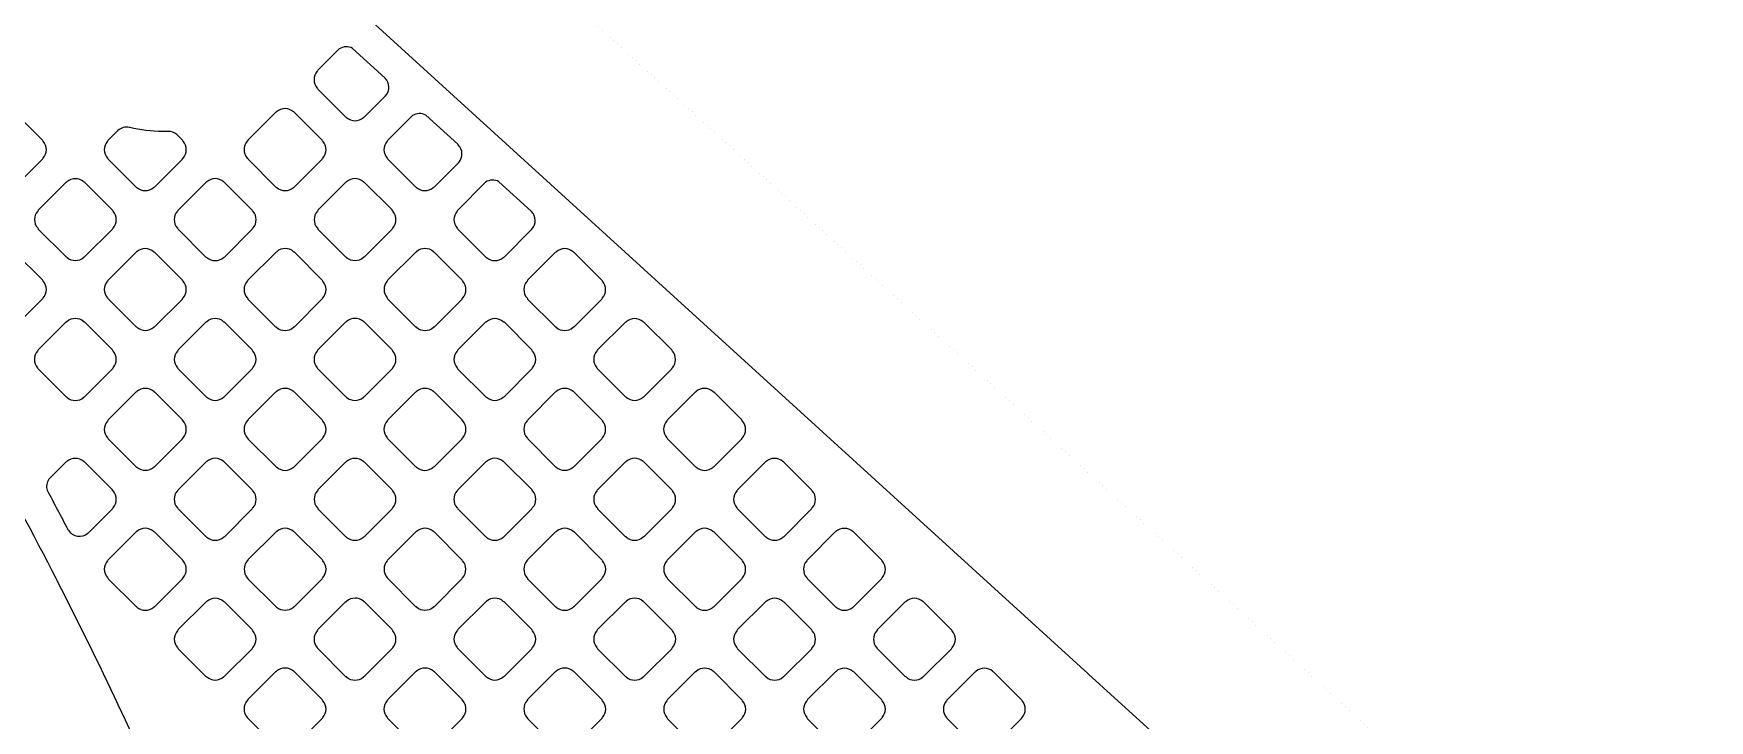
# Model space of a CAD drawing. Header units: millimetres. Extents: x 3440 to 3572, y 2 to 96.
# Drawn here: x 3537.651 to 3540.233, y 57.478 to 58.536 of the extents above; entities that cross this region are included whole.
import ezdxf

# ---------------------------------------------------------------- set-up
doc = ezdxf.new("R2010")
doc.units = ezdxf.units.MM
doc.header["$LTSCALE"] = 23.1
doc.layers.add('gbr-dxf', color=7, linetype='CONTINUOUS')
doc.layers.add('gbr-outline-dxf', color=2, linetype='CONTINUOUS')

msp = doc.modelspace()

# ---------------------------------------------------------------- linework, layer by layer
at = {"layer": 'gbr-dxf', "linetype": 'Continuous'}
for points in [[(3536.1125, 59.5488, -0.195845), (3538.2974, 54.1886, -0.014149), (3538.2975, 54.1867), (3538.2975, 52.5046, -0.025288), (3538.2974, 52.5008, 0.157439), (3538.7057, 51.2409, 0.219385), (3538.8912, 51.1554, -0.014355), (3538.8932, 51.1553, -0.010806), (3538.9018, 51.1555, -0.414223), (3539.105, 50.9523, -0.414223), (3538.9018, 50.7491, -0.414223), (3538.6986, 50.9523, -0.043561), (3538.7016, 50.9874, -0.012185), (3538.7019, 50.989, 0.044234), (3538.7059, 51.0319, -0.010298), (3538.7059, 51.0331, 0.140494), (3538.6688, 51.1624, -0.004442), (3538.6456, 51.1939), (3538.6454, 51.1941, -0.158008), (3538.2212, 52.5031, -0.014071), (3538.2213, 52.505), (3538.2213, 54.1847, -0.014135), (3538.2212, 54.1867, 0.196009), (3536.0561, 59.4976, -0.019381)], [(3535.8692, 59.4082, -0.122231), (3537.758, 56.2724, -0.016533), (3537.7594, 56.2678, -0.065936), (3537.9944, 54.4986, -0.007748), (3537.9945, 54.4966), (3537.9945, 49.5441, -0.009724), (3537.9944, 49.5414, 0.160485), (3538.2132, 48.8825, 0.174527), (3538.416, 48.792, -0.014827), (3538.4203, 48.7915, -0.386382), (3538.604, 48.5892, -0.414223), (3538.4008, 48.386, -0.395614), (3538.198, 48.5763, 0.115459), (3538.1502, 48.7177, -0.01735), (3538.0952, 48.7857), (3538.0951, 48.786, -0.1621), (3537.842, 49.542, -0.007849), (3537.842, 49.544, -0.011836), (3537.8421, 49.5474), (3537.8421, 54.4946, -0.007677), (3537.842, 54.4966, 0.065927), (3537.6128, 56.2259, 0.12221), (3535.7631, 59.2987, -0.008815)], [(3538.1486, 58.5762), (3539.2753, 57.5501, -0.024318), (3539.277, 57.5485), (3539.5007, 57.3449, -0.03047), (3539.5029, 57.3429), (3540.5061, 56.4292, -0.023884), (3540.5079, 56.4277), (3541.2686, 55.7348, -0.015661), (3541.2696, 55.7339, -0.092405), (3541.3291, 55.6544, -0.015542), (3541.3297, 55.6531, -0.11296), (3541.3569, 55.5352, -0.013611), (3541.3569, 55.534), (3541.3569, 55.3885)], [(3538.3291, 55.7605, 0.013535), (3538.2583, 56.1175), (3538.2582, 56.1182, 0.007848), (3538.2083, 56.3231, -0.035856), (3538.2074, 56.3265, 0.038573), (3537.8697, 57.3062, -0.031591), (3537.8684, 57.3091, 0.015741), (3537.6878, 57.6918, -0.038409), (3537.686, 57.6952, 0.017473), (3537.4575, 58.1058, -0.034563)]]:
    msp.add_lwpolyline(points, format="xyb", dxfattribs=at)
for points in [[(3538.0878, 58.4779, 0.379116), (3538.0878, 58.452, -0.092052), (3538.0888, 58.4504), (3538.1316, 58.4075, -0.08752), (3538.1331, 58.4066, 0.378867), (3538.159, 58.4066, -0.09601), (3538.1607, 58.4076), (3538.1926, 58.4396, -0.047284), (3538.1932, 58.4403, 0.392162), (3538.1925, 58.4674, -0.04677), (3538.1919, 58.468), (3538.1424, 58.5132, 0.269787), (3538.1217, 58.5125), (3538.0888, 58.4795, -0.095895)], [(3537.5491, 58.3442, -0.087784), (3537.55, 58.3427), (3537.5927, 58.3, -0.100151), (3537.5944, 58.299, 0.379308), (3537.6203, 58.299, -0.09601), (3537.622, 58.3), (3537.6645, 58.3425, -0.096227), (3537.6655, 58.3441, 0.378952), (3537.6655, 58.3701, -0.092052), (3537.6646, 58.3716), (3537.6218, 58.4144, -0.096527), (3537.6202, 58.4154, 0.37947), (3537.5942, 58.4153, -0.096458), (3537.5926, 58.4144), (3537.55, 58.3718, -0.096627), (3537.5491, 58.3702, 0.379731)], [(3537.9801, 58.3443, -0.104392), (3537.9812, 58.3425), (3538.0237, 58.3, -0.10046), (3538.0254, 58.299, 0.37981), (3538.0513, 58.299, -0.096625), (3538.053, 58.2999), (3538.0955, 58.3424, -0.096111), (3538.0965, 58.3441, 0.37981), (3538.0965, 58.37, -0.108195), (3538.0954, 58.3719), (3538.0529, 58.4144, -0.096857), (3538.0513, 58.4154, 0.379731), (3538.0253, 58.4154, -0.096458), (3538.0237, 58.4144), (3537.9811, 58.3719, -0.096627), (3537.9801, 58.3702, 0.379731)], [(3538.1956, 58.3701, 0.379347), (3538.1957, 58.3441, -0.092348), (3538.1966, 58.3426), (3538.2393, 58.2999, -0.088202), (3538.2408, 58.299, 0.379423), (3538.2667, 58.2989, -0.095506), (3538.2684, 58.2999), (3538.3054, 58.3369, -0.046251), (3538.3059, 58.3376, 0.39222), (3538.3052, 58.3647, -0.046294), (3538.3047, 58.3654), (3538.2552, 58.4104, 0.26968), (3538.2346, 58.4097), (3538.1966, 58.3717, -0.095895)], [(3537.7646, 58.3701, 0.379116), (3537.7646, 58.3442, -0.104473), (3537.7657, 58.3424), (3537.8081, 58.3, -0.100215), (3537.8098, 58.299, 0.379201), (3537.8357, 58.299, -0.095956), (3537.8374, 58.3), (3537.88, 58.3426, -0.096332), (3537.881, 58.3443, 0.379423), (3537.881, 58.3702, -0.087284), (3537.8801, 58.3717), (3537.8715, 58.3803, 0.182555), (3537.8582, 58.3852, -0.035832), (3537.858, 58.3852, -0.010824), (3537.8494, 58.3851, -0.063011), (3537.7988, 58.3914, -0.051777), (3537.7984, 58.3915, 0.245606), (3537.7805, 58.3866), (3537.7805, 58.3866), (3537.7656, 58.3718, -0.096206)], [(3537.657, 58.2365, -0.10047), (3537.658, 58.2347), (3537.7004, 58.1923, -0.096332), (3537.7021, 58.1913, 0.379451), (3537.728, 58.1913, -0.096117), (3537.7297, 58.1923), (3537.7722, 58.2348, -0.095796), (3537.7732, 58.2364, 0.378779), (3537.7732, 58.2624, -0.09601), (3537.7722, 58.264), (3537.7297, 58.3065, -0.100093), (3537.728, 58.3075, 0.37947), (3537.702, 58.3075, -0.096723), (3537.7004, 58.3065), (3537.6579, 58.2641, -0.096627), (3537.657, 58.2624, 0.379731)], [(3537.8723, 58.2364, -0.10047), (3537.8733, 58.2347), (3537.9159, 58.1921, -0.096111), (3537.9176, 58.1911, 0.37981), (3537.9435, 58.1911, -0.095956), (3537.9452, 58.1921), (3537.9878, 58.2347, -0.096111), (3537.9888, 58.2364, 0.37981), (3537.9888, 58.2624, -0.096608), (3537.9878, 58.264), (3537.945, 58.3068, -0.083651), (3537.9436, 58.3077, 0.379731), (3537.9176, 58.3077, -0.096458), (3537.916, 58.3067), (3537.8733, 58.2641, -0.096627), (3537.8723, 58.2624, 0.379731)], [(3538.088, 58.2364, -0.103999), (3538.089, 58.2347), (3538.1314, 58.1922, -0.099849), (3538.1331, 58.1912, 0.37889), (3538.159, 58.1913, -0.096117), (3538.1607, 58.1922), (3538.2032, 58.2348, -0.095895), (3538.2042, 58.2364, 0.379201), (3538.2042, 58.2624, -0.108153), (3538.2031, 58.2642), (3538.1607, 58.3066, -0.096111), (3538.1591, 58.3076, 0.379731), (3538.1331, 58.3076, -0.096458), (3538.1315, 58.3066), (3538.0889, 58.2641, -0.096627), (3538.088, 58.2624, 0.3795)], [(3538.3034, 58.2364, -0.092348), (3538.3043, 58.2349), (3538.3471, 58.1921, -0.088202), (3538.3486, 58.1911, 0.379423), (3538.3745, 58.1911, -0.095506), (3538.3762, 58.1921), (3538.4182, 58.2341, -0.046737), (3538.4188, 58.2349, 0.392274), (3538.4181, 58.2619, -0.045951), (3538.4175, 58.2626), (3538.3679, 58.3078, 0.269715), (3538.3473, 58.3071), (3538.3043, 58.2641, -0.096627), (3538.3034, 58.2624, 0.379731)], [(3537.5491, 58.1286, -0.083328), (3537.5499, 58.1272), (3537.5926, 58.0845, -0.096332), (3537.5943, 58.0835, 0.37981), (3537.6202, 58.0835, -0.096625), (3537.6219, 58.0845), (3537.6645, 58.1271, -0.096111), (3537.6655, 58.1287, 0.37981), (3537.6655, 58.1547, -0.096458), (3537.6645, 58.1564), (3537.622, 58.1988, -0.100499), (3537.6203, 58.1998, 0.379731), (3537.5943, 58.1998, -0.096458), (3537.5927, 58.1988), (3537.55, 58.1562, -0.096627), (3537.5491, 58.1545, 0.379731)], [(3537.7646, 58.1287, -0.087784), (3537.7655, 58.1272), (3537.8082, 58.0845, -0.100476), (3537.8099, 58.0835, 0.37981), (3537.8359, 58.0835, -0.096625), (3537.8375, 58.0845), (3537.88, 58.127, -0.096111), (3537.881, 58.1286, 0.37981), (3537.881, 58.1546, -0.09253), (3537.88, 58.1561), (3537.8374, 58.1988, -0.096423), (3537.8357, 58.1998, 0.379731), (3537.8097, 58.1998, -0.096458), (3537.8081, 58.1988), (3537.7656, 58.1563, -0.096627), (3537.7646, 58.1547, 0.379731)], [(3537.9801, 58.1286, -0.100399), (3537.9811, 58.1269), (3538.0236, 58.0844, -0.096627), (3538.0253, 58.0834, 0.379308), (3538.0512, 58.0834, -0.095866), (3538.0528, 58.0844), (3538.0955, 58.1271, -0.096227), (3538.0965, 58.1287, 0.378952), (3538.0965, 58.1546, -0.095968), (3538.0955, 58.1563), (3538.0528, 58.199, -0.083772), (3538.0514, 58.1999, 0.37947), (3538.0254, 58.1999, -0.096458), (3538.0238, 58.1989), (3537.9811, 58.1562, -0.096857), (3537.9801, 58.1546, 0.379731)], [(3538.1956, 58.1288, -0.103999), (3538.1967, 58.127), (3538.2392, 58.0844, -0.099849), (3538.2409, 58.0834, 0.37889), (3538.2669, 58.0834, -0.096117), (3538.2685, 58.0844), (3538.311, 58.1269, -0.095895), (3538.312, 58.1286, 0.379201), (3538.312, 58.1545, -0.108153), (3538.3109, 58.1564), (3538.2684, 58.1989, -0.096111), (3538.2668, 58.1999, 0.379731), (3538.2408, 58.1999, -0.096458), (3538.2392, 58.1989), (3538.1966, 58.1564, -0.096627), (3538.1957, 58.1547, 0.3795)], [(3538.4112, 58.1546, 0.379347), (3538.4112, 58.1286, -0.092139), (3538.4121, 58.127), (3538.4548, 58.0844, -0.087638), (3538.4563, 58.0834, 0.379451), (3538.4822, 58.0834, -0.096117), (3538.4839, 58.0844), (3538.5264, 58.1269, -0.095895), (3538.5274, 58.1286, 0.378647), (3538.5274, 58.1545, -0.100093), (3538.5264, 58.1562), (3538.4838, 58.1989, -0.087303), (3538.4823, 58.1998, 0.378338), (3538.4564, 58.1998, -0.096025), (3538.4547, 58.1988), (3538.4121, 58.1562, -0.095895)], [(3537.6568, 58.0469, 0.379249), (3537.6568, 58.0209, -0.096475), (3537.6578, 58.0193), (3537.7005, 57.9766, -0.092289), (3537.7021, 57.9756, 0.37981), (3537.728, 57.9756, -0.096625), (3537.7297, 57.9766), (3537.7723, 58.0192, -0.096111), (3537.7733, 58.0209, 0.379451), (3537.7733, 58.0468, -0.100402), (3537.7723, 58.0486), (3537.7298, 58.0911, -0.104101), (3537.728, 58.0921, 0.378939), (3537.702, 58.0921, -0.096614), (3537.7004, 58.0911), (3537.6578, 58.0485, -0.096195)], [(3537.8724, 58.0209, -0.096625), (3537.8734, 58.0193), (3537.916, 57.9767, -0.092233), (3537.9176, 57.9757, 0.379308), (3537.9435, 57.9757, -0.09601), (3537.9451, 57.9767), (3537.9877, 58.0192, -0.096227), (3537.9887, 58.0209, 0.378952), (3537.9887, 58.0468, -0.100076), (3537.9877, 58.0485), (3537.9451, 58.0911, -0.088435), (3537.9436, 58.0921, 0.37947), (3537.9176, 58.092, -0.096458), (3537.916, 58.0911), (3537.8734, 58.0485, -0.096627), (3537.8724, 58.0469, 0.379731)], [(3538.0878, 58.0209, -0.100082), (3538.0888, 58.0192), (3538.1315, 57.9766, -0.096227), (3538.1331, 57.9756, 0.379201), (3538.159, 57.9756, -0.095956), (3538.1607, 57.9766), (3538.2033, 58.0192, -0.096111), (3538.2043, 58.0209, 0.379308), (3538.2043, 58.0468, -0.096507), (3538.2033, 58.0485), (3538.1605, 58.0913, -0.083772), (3538.1591, 58.0922, 0.37947), (3538.1331, 58.0922, -0.096458), (3538.1315, 58.0912), (3538.0888, 58.0485, -0.096627), (3538.0878, 58.0469, 0.3795)], [(3538.3035, 58.0209, -0.104473), (3538.3045, 58.0191), (3538.3469, 57.9767, -0.100073), (3538.3486, 57.9757, 0.378747), (3538.3745, 57.9757, -0.09601), (3538.3762, 57.9767), (3538.4187, 58.0192, -0.096227), (3538.4197, 58.0209, 0.379422), (3538.4197, 58.0468, -0.108195), (3538.4186, 58.0487), (3538.3763, 58.0911, -0.096423), (3538.3746, 58.092, 0.379731), (3538.3486, 58.092, -0.096458), (3538.347, 58.0911), (3538.3045, 58.0485, -0.096423), (3538.3035, 58.0469, 0.3795)], [(3538.5189, 58.0469, 0.379778), (3538.5189, 58.0209, -0.096625), (3538.5199, 58.0193), (3538.5625, 57.9767, -0.092233), (3538.564, 57.9758, 0.379742), (3538.59, 57.9758, -0.095956), (3538.5916, 57.9767), (3538.6341, 58.0193, -0.095916), (3538.6351, 58.0209, 0.379054), (3538.6351, 58.0468, -0.096528), (3538.6342, 58.0485), (3538.5916, 58.091, -0.099605), (3538.5899, 58.092, 0.378853), (3538.564, 58.092, -0.096614), (3538.5623, 58.091), (3538.5199, 58.0486, -0.096558)], [(3537.7646, 57.913, -0.083317), (3537.7655, 57.9116), (3537.8081, 57.869, -0.096111), (3537.8098, 57.868, 0.37981), (3537.8358, 57.868, -0.095956), (3537.8374, 57.869), (3537.88, 57.9116, -0.096332), (3537.881, 57.9132, 0.37981), (3537.881, 57.9392, -0.096625), (3537.88, 57.9408), (3537.8376, 57.9833, -0.100151), (3537.8358, 57.9843, 0.379731), (3537.8099, 57.9843, -0.096458), (3537.8082, 57.9833), (3537.7656, 57.9407, -0.096627), (3537.7646, 57.939, 0.379731)], [(3537.9801, 57.9132, -0.096625), (3537.9811, 57.9116), (3538.0238, 57.8689, -0.092233), (3538.0254, 57.8679, 0.379308), (3538.0513, 57.8679, -0.09601), (3538.053, 57.8689), (3538.0955, 57.9114, -0.096227), (3538.0965, 57.9131, 0.378952), (3538.0965, 57.939, -0.100076), (3538.0955, 57.9407), (3538.0527, 57.9834, -0.088435), (3538.0513, 57.9844, 0.37947), (3538.0253, 57.9844, -0.096458), (3538.0237, 57.9834), (3537.9811, 57.9408, -0.096627), (3537.9801, 57.9392, 0.379731)], [(3538.1956, 57.9131, -0.100588), (3538.1966, 57.9114), (3538.2392, 57.8689, -0.096539), (3538.2408, 57.8679, 0.379201), (3538.2667, 57.8679, -0.095956), (3538.2684, 57.8689), (3538.311, 57.9115, -0.096332), (3538.312, 57.9132, 0.379308), (3538.312, 57.9391, -0.095968), (3538.311, 57.9408), (3538.2683, 57.9835, -0.083374), (3538.2669, 57.9844, 0.37947), (3538.241, 57.9844, -0.096625), (3538.2393, 57.9834), (3538.1966, 57.9407, -0.096111), (3538.1957, 57.9391, 0.3795)], [(3538.4112, 57.9132, -0.104392), (3538.4122, 57.9114), (3538.4546, 57.869, -0.100151), (3538.4563, 57.868, 0.379742), (3538.4823, 57.868, -0.095956), (3538.4839, 57.869), (3538.5264, 57.9115, -0.095916), (3538.5274, 57.9131, 0.379644), (3538.5274, 57.9391, -0.108952), (3538.5263, 57.941), (3538.484, 57.9834, -0.096857), (3538.4823, 57.9844, 0.379731), (3538.4563, 57.9844, -0.096458), (3538.4547, 57.9834), (3538.4122, 57.9408, -0.096627), (3538.4112, 57.9392, 0.379731)], [(3538.6266, 57.9392, 0.379298), (3538.6266, 57.9132, -0.096458), (3538.6276, 57.9116), (3538.6703, 57.8689, -0.092072), (3538.6718, 57.868, 0.379451), (3538.6978, 57.8679, -0.096117), (3538.6994, 57.8689), (3538.742, 57.9115, -0.095895), (3538.743, 57.9131, 0.378647), (3538.743, 57.939, -0.095883), (3538.742, 57.9407), (3538.6993, 57.9833, -0.099645), (3538.6976, 57.9843, 0.378441), (3538.6717, 57.9843, -0.095862), (3538.6701, 57.9833), (3538.6276, 57.9408, -0.096527)], [(3537.6716, 57.8322, -0.002547), (3537.7035, 57.7721, -0.048459), (3537.7043, 57.7709, 0.469398), (3537.7344, 57.7663, -0.051978), (3537.7356, 57.7672), (3537.7722, 57.8038, -0.095602), (3537.7732, 57.8054, 0.379299), (3537.7731, 57.8313, -0.104392), (3537.7721, 57.8331), (3537.7299, 57.8754, -0.107961), (3537.728, 57.8765, 0.3795), (3537.702, 57.8765, -0.096475), (3537.7004, 57.8755), (3537.6741, 57.8492, 0.220506)], [(3537.8723, 57.8054, -0.092348), (3537.8733, 57.8038), (3537.9161, 57.761, -0.088202), (3537.9176, 57.7601, 0.37981), (3537.9435, 57.7601, -0.095956), (3537.9452, 57.7611), (3537.9878, 57.8037, -0.096332), (3537.9888, 57.8053, 0.37981), (3537.9888, 57.8313, -0.104392), (3537.9877, 57.8331), (3537.9451, 57.8757, -0.092233), (3537.9436, 57.8767, 0.379731), (3537.9176, 57.8767, -0.096458), (3537.916, 57.8757), (3537.8733, 57.833, -0.096627), (3537.8723, 57.8314, 0.379731)], [(3538.088, 57.8054, -0.096625), (3538.0889, 57.8038), (3538.1315, 57.7612, -0.092072), (3538.1331, 57.7602, 0.379451), (3538.159, 57.7602, -0.096117), (3538.1607, 57.7612), (3538.2032, 57.8037, -0.095796), (3538.2042, 57.8054, 0.378779), (3538.2042, 57.8313, -0.099971), (3538.2032, 57.833), (3538.1606, 57.8756, -0.087865), (3538.1591, 57.8765, 0.37947), (3538.1331, 57.8765, -0.096475), (3538.1315, 57.8756), (3538.0889, 57.833, -0.096627), (3538.088, 57.8314, 0.379731)], [(3538.3033, 57.8054, -0.096625), (3538.3043, 57.8037), (3538.3469, 57.7611, -0.092233), (3538.3485, 57.7602, 0.379742), (3538.3745, 57.7602, -0.095956), (3538.3761, 57.7611), (3538.4188, 57.8039, -0.095916), (3538.4198, 57.8055, 0.379644), (3538.4198, 57.8315, -0.084073), (3538.4189, 57.8329), (3538.3761, 57.8757, -0.088202), (3538.3746, 57.8766, 0.379731), (3538.3486, 57.8766, -0.096458), (3538.347, 57.8757), (3538.3043, 57.833, -0.096627), (3538.3033, 57.8313, 0.379731)], [(3538.5189, 57.8315, 0.378741), (3538.5189, 57.8055, -0.107677), (3538.52, 57.8037), (3538.5624, 57.7613, -0.103973), (3538.5642, 57.7602, 0.379422), (3538.5901, 57.7603, -0.096625), (3538.5918, 57.7612), (3538.6342, 57.8037, -0.096111), (3538.6352, 57.8054, 0.37981), (3538.6352, 57.8313, -0.104293), (3538.6342, 57.8331), (3538.5918, 57.8755, -0.108174), (3538.59, 57.8766, 0.379463), (3538.564, 57.8766, -0.096475), (3538.5624, 57.8756), (3538.5199, 57.8331, -0.096504)], [(3538.7344, 57.8054, -0.092162), (3538.7353, 57.8039), (3538.7782, 57.761, -0.08752), (3538.7797, 57.7601, 0.37889), (3538.8056, 57.7601, -0.096117), (3538.8072, 57.7611), (3538.8498, 57.8036, -0.095895), (3538.8508, 57.8053, 0.378647), (3538.8508, 57.8312, -0.100093), (3538.8498, 57.8329), (3538.807, 57.8757, -0.087396), (3538.8055, 57.8766, 0.378853), (3538.7796, 57.8766, -0.096614), (3538.7779, 57.8756), (3538.7354, 57.833, -0.096212), (3538.7344, 57.8314, 0.379456)], [(3537.7646, 57.6977, -0.096117), (3537.7655, 57.696), (3537.8081, 57.6535, -0.107634), (3537.8099, 57.6524, 0.37889), (3537.8359, 57.6524, -0.096117), (3537.8375, 57.6534), (3537.88, 57.696, -0.095895), (3537.881, 57.6976, 0.379201), (3537.881, 57.7235, -0.10047), (3537.88, 57.7253), (3537.8375, 57.7678, -0.10399), (3537.8357, 57.7688, 0.379731), (3537.8097, 57.7688, -0.096458), (3537.8081, 57.7678), (3537.7656, 57.7253, -0.096627), (3537.7646, 57.7236, 0.3795)], [(3537.9801, 57.6976, -0.092052), (3537.9811, 57.696), (3538.0238, 57.6533, -0.087639), (3538.0253, 57.6524, 0.378952), (3538.0512, 57.6524, -0.095866), (3538.0528, 57.6534), (3538.0955, 57.696, -0.096227), (3538.0965, 57.6977, 0.379422), (3538.0965, 57.7236, -0.10451), (3538.0954, 57.7254), (3538.053, 57.7679, -0.092233), (3538.0514, 57.7688, 0.379731), (3538.0254, 57.7688, -0.096458), (3538.0238, 57.7679), (3537.9811, 57.7252, -0.096627), (3537.9801, 57.7235, 0.379357)], [(3538.1957, 57.6977, -0.096625), (3538.1966, 57.6961), (3538.2393, 57.6534, -0.092233), (3538.2408, 57.6525, 0.379742), (3538.2668, 57.6525, -0.095956), (3538.2685, 57.6534), (3538.3109, 57.696, -0.095916), (3538.3119, 57.6976, 0.379644), (3538.3119, 57.7236, -0.100902), (3538.3109, 57.7253), (3538.2683, 57.7679, -0.088202), (3538.2668, 57.7688, 0.379731), (3538.2408, 57.7688, -0.096458), (3538.2392, 57.7679), (3538.1966, 57.7253, -0.096627), (3538.1957, 57.7237, 0.379731)], [(3538.4111, 57.7236, 0.379692), (3538.4111, 57.6977, -0.100828), (3538.4121, 57.6959), (3538.4546, 57.6534, -0.096627), (3538.4563, 57.6524, 0.37981), (3538.4823, 57.6524, -0.096625), (3538.4839, 57.6534), (3538.5265, 57.696, -0.096111), (3538.5275, 57.6977, 0.37981), (3538.5275, 57.7236, -0.096458), (3538.5265, 57.7253), (3538.4838, 57.768, -0.083651), (3538.4824, 57.7689, 0.379802), (3538.4564, 57.7689, -0.096458), (3538.4547, 57.7679), (3538.4121, 57.7253, -0.096857)], [(3538.6267, 57.6977, -0.108153), (3538.6278, 57.6959), (3538.6702, 57.6535, -0.10399), (3538.672, 57.6524, 0.379308), (3538.6979, 57.6524, -0.09601), (3538.6995, 57.6534), (3538.7421, 57.6959, -0.096227), (3538.7431, 57.6976, 0.378952), (3538.7431, 57.7235, -0.103956), (3538.742, 57.7253), (3538.6996, 57.7677, -0.108196), (3538.6977, 57.7688, 0.37947), (3538.6718, 57.7688, -0.096458), (3538.6701, 57.7678), (3538.6277, 57.7253, -0.096627), (3538.6267, 57.7237, 0.379731)], [(3538.8422, 57.6976, -0.096117), (3538.8432, 57.696), (3538.8859, 57.6532, -0.091578), (3538.8875, 57.6523, 0.378664), (3538.9134, 57.6523, -0.09601), (3538.915, 57.6533), (3538.9576, 57.6958, -0.096128), (3538.9586, 57.6975, 0.378978), (3538.9586, 57.7234, -0.095487), (3538.9576, 57.725), (3538.915, 57.7677, -0.099645), (3538.9133, 57.7687, 0.378889), (3538.8873, 57.7687, -0.096614), (3538.8857, 57.7677), (3538.8432, 57.7252, -0.096212), (3538.8422, 57.7236, 0.379456)], [(3537.8724, 57.5899, -0.104473), (3537.8735, 57.5881), (3537.9159, 57.5457, -0.100073), (3537.9176, 57.5447, 0.378747), (3537.9435, 57.5447, -0.09601), (3537.9451, 57.5457), (3537.9877, 57.5882, -0.096227), (3537.9887, 57.5898, 0.379422), (3537.9886, 57.6158, -0.108195), (3537.9876, 57.6177), (3537.9452, 57.66, -0.096423), (3537.9436, 57.661, 0.379731), (3537.9176, 57.661, -0.096458), (3537.916, 57.66), (3537.8734, 57.6175, -0.096857), (3537.8724, 57.6158, 0.3795)], [(3538.0878, 57.5899, -0.092348), (3538.0888, 57.5883), (3538.1316, 57.5455, -0.088202), (3538.133, 57.5446, 0.379415), (3538.159, 57.5446, -0.095612), (3538.1606, 57.5456), (3538.2033, 57.5883, -0.095759), (3538.2043, 57.5899, 0.378693), (3538.2043, 57.6158, -0.103956), (3538.2032, 57.6176), (3538.1606, 57.6602, -0.092398), (3538.1591, 57.6612, 0.37947), (3538.1331, 57.6611, -0.096723), (3538.1315, 57.6602), (3538.0888, 57.6175, -0.096627), (3538.0878, 57.6158, 0.379731)], [(3538.3034, 57.6159, 0.379692), (3538.3034, 57.5899, -0.096458), (3538.3044, 57.5883), (3538.347, 57.5457, -0.092072), (3538.3486, 57.5447, 0.37981), (3538.3746, 57.5447, -0.096625), (3538.3762, 57.5457), (3538.4187, 57.5882, -0.096111), (3538.4197, 57.5898, 0.37981), (3538.4197, 57.6158, -0.100399), (3538.4187, 57.6175), (3538.376, 57.6602, -0.088202), (3538.3745, 57.6611, 0.379802), (3538.3486, 57.6611, -0.096458), (3538.3469, 57.6601), (3538.3044, 57.6176, -0.096857)], [(3538.5189, 57.5899, -0.104392), (3538.5199, 57.5881), (3538.5624, 57.5456, -0.100151), (3538.5641, 57.5446, 0.37981), (3538.5901, 57.5446, -0.095956), (3538.5918, 57.5456), (3538.6344, 57.5882, -0.096332), (3538.6354, 57.5899, 0.37981), (3538.6354, 57.6158, -0.092348), (3538.6344, 57.6174), (3538.5917, 57.6601, -0.096111), (3538.5901, 57.6611, 0.379731), (3538.5641, 57.6611, -0.096458), (3538.5624, 57.6601), (3538.5199, 57.6175, -0.096627), (3538.5189, 57.6159, 0.379731)], [(3538.7345, 57.5899, -0.103956), (3538.7355, 57.5881), (3538.778, 57.5456, -0.100401), (3538.7797, 57.5446, 0.378837), (3538.8057, 57.5446, -0.09601), (3538.8073, 57.5456), (3538.8499, 57.5881, -0.095935), (3538.8508, 57.5897, 0.379002), (3538.8508, 57.6157, -0.107685), (3538.8498, 57.6175), (3538.8073, 57.66, -0.096527), (3538.8056, 57.661, 0.37947), (3538.7797, 57.661, -0.096458), (3538.778, 57.66), (3538.7355, 57.6175, -0.096627), (3538.7345, 57.6158, 0.379357)], [(3538.95, 57.5897, -0.083636), (3538.9508, 57.5883), (3538.9936, 57.5456, -0.096558), (3538.9952, 57.5446, 0.379639), (3539.0212, 57.5446, -0.095956), (3539.0228, 57.5456), (3539.0653, 57.5881, -0.096332), (3539.0663, 57.5898, 0.379092), (3539.0663, 57.6157, -0.091563), (3539.0654, 57.6173), (3539.0228, 57.6599, -0.096206), (3539.0211, 57.6609, 0.379439), (3538.9952, 57.6609, -0.097199), (3538.9935, 57.6599), (3538.9509, 57.6173, -0.096328), (3538.95, 57.6157, 0.379326)], [(3537.9801, 57.4822, -0.104392), (3537.9812, 57.4804), (3538.0236, 57.4379, -0.100151), (3538.0254, 57.4369, 0.379415), (3538.0513, 57.4369, -0.095612), (3538.0529, 57.4379), (3538.0955, 57.4804, -0.096092), (3538.0965, 57.4821, 0.378693), (3538.0965, 57.508, -0.108121), (3538.0954, 57.5099), (3538.0529, 57.5524, -0.096527), (3538.0513, 57.5533, 0.37947), (3538.0253, 57.5533, -0.096458), (3538.0237, 57.5523), (3537.9811, 57.5098, -0.096627), (3537.9801, 57.5082, 0.379731)], [(3538.1956, 57.5081, 0.379692), (3538.1956, 57.4821, -0.09253), (3538.1966, 57.4805), (3538.2393, 57.4378, -0.087638), (3538.2408, 57.4369, 0.37981), (3538.2667, 57.4369, -0.096625), (3538.2684, 57.4379), (3538.311, 57.4805, -0.096111), (3538.312, 57.4821, 0.37981), (3538.312, 57.5081, -0.104293), (3538.311, 57.5099), (3538.2684, 57.5524, -0.092233), (3538.2669, 57.5534, 0.379802), (3538.2409, 57.5534, -0.095956), (3538.2393, 57.5524), (3538.1966, 57.5097, -0.096416)], [(3538.4111, 57.4822, -0.092162), (3538.4121, 57.4806), (3538.4549, 57.4378, -0.08752), (3538.4564, 57.4368, 0.37889), (3538.4823, 57.4369, -0.096117), (3538.484, 57.4378), (3538.5266, 57.4805, -0.095895), (3538.5276, 57.4821, 0.379201), (3538.5276, 57.508, -0.087784), (3538.5267, 57.5095), (3538.4839, 57.5523, -0.092233), (3538.4823, 57.5533, 0.379731), (3538.4563, 57.5533, -0.096458), (3538.4547, 57.5523), (3538.4121, 57.5098, -0.096627), (3538.4112, 57.5081, 0.3795)], [(3538.6267, 57.4821, -0.104392), (3538.6278, 57.4803), (3538.6702, 57.4378, -0.100824), (3538.6719, 57.4368, 0.379182), (3538.6979, 57.4368, -0.096507), (3538.6995, 57.4378), (3538.7422, 57.4805, -0.096036), (3538.7432, 57.4821, 0.37829), (3538.7432, 57.508, -0.091854), (3538.7422, 57.5096), (3538.6995, 57.5523, -0.095796), (3538.6979, 57.5533, 0.379347), (3538.6719, 57.5532, -0.096458), (3538.6703, 57.5523), (3538.6277, 57.5097, -0.096627), (3538.6267, 57.508, 0.379731)], [(3538.8423, 57.4821, -0.107526), (3538.8433, 57.4803), (3538.8857, 57.4379, -0.103923), (3538.8875, 57.4369, 0.379057), (3538.9134, 57.4369, -0.096117), (3538.9151, 57.4379), (3538.9576, 57.4804, -0.095796), (3538.9586, 57.4821, 0.378779), (3538.9586, 57.508, -0.103884), (3538.9576, 57.5098), (3538.9152, 57.5521, -0.107982), (3538.9134, 57.5531, 0.378885), (3538.8874, 57.5532, -0.096618), (3538.8858, 57.5522), (3538.8433, 57.5097, -0.096206), (3538.8423, 57.508, 0.378446)], [(3539.0577, 57.508, 0.379778), (3539.0577, 57.482, -0.083328), (3539.0586, 57.4806), (3539.1013, 57.4379, -0.096332), (3539.1029, 57.4369, 0.37981), (3539.1289, 57.4369, -0.096625), (3539.1305, 57.4379), (3539.173, 57.4804, -0.096111), (3539.174, 57.4821, 0.379092), (3539.174, 57.508, -0.091768), (3539.1731, 57.5096), (3539.1305, 57.5522, -0.095686), (3539.1288, 57.5532, 0.378853), (3539.1029, 57.5532, -0.096614), (3539.1012, 57.5522), (3539.0587, 57.5096, -0.096558)]]:
    msp.add_lwpolyline(points, format="xyb", close=True, dxfattribs=at)
at = {"layer": 'gbr-outline-dxf', "linetype": 'Continuous', "const_width": 0.000025}
msp.add_lwpolyline([(3541.5863, 48.1533), (3541.5863, 55.5349, 0.211094), (3541.4229, 55.9046), (3535.7496, 61.0709, -0.211095), (3535.5863, 61.4406), (3535.5863, 69.3438, 0.414217), (3535.0863, 69.8438), (3522.0863, 69.8438, 0.414217), (3521.5863, 69.3438), (3521.5863, 61.4406, 0.211094), (3521.7497, 61.0709), (3527.4229, 55.9046, -0.211095), (3527.5863, 55.5349), (3527.5863, 46.7771, 0.414217), (3528.0863, 46.2771), (3533.0863, 46.2771, 0.414217), (3533.5863, 46.7771), (3533.5863, 47.1533, -0.414217), (3534.0863, 47.6533), (3541.0863, 47.6533, 0.414217)], format="xyb", close=True, dxfattribs=at)

doc.saveas('drawing.dxf')
